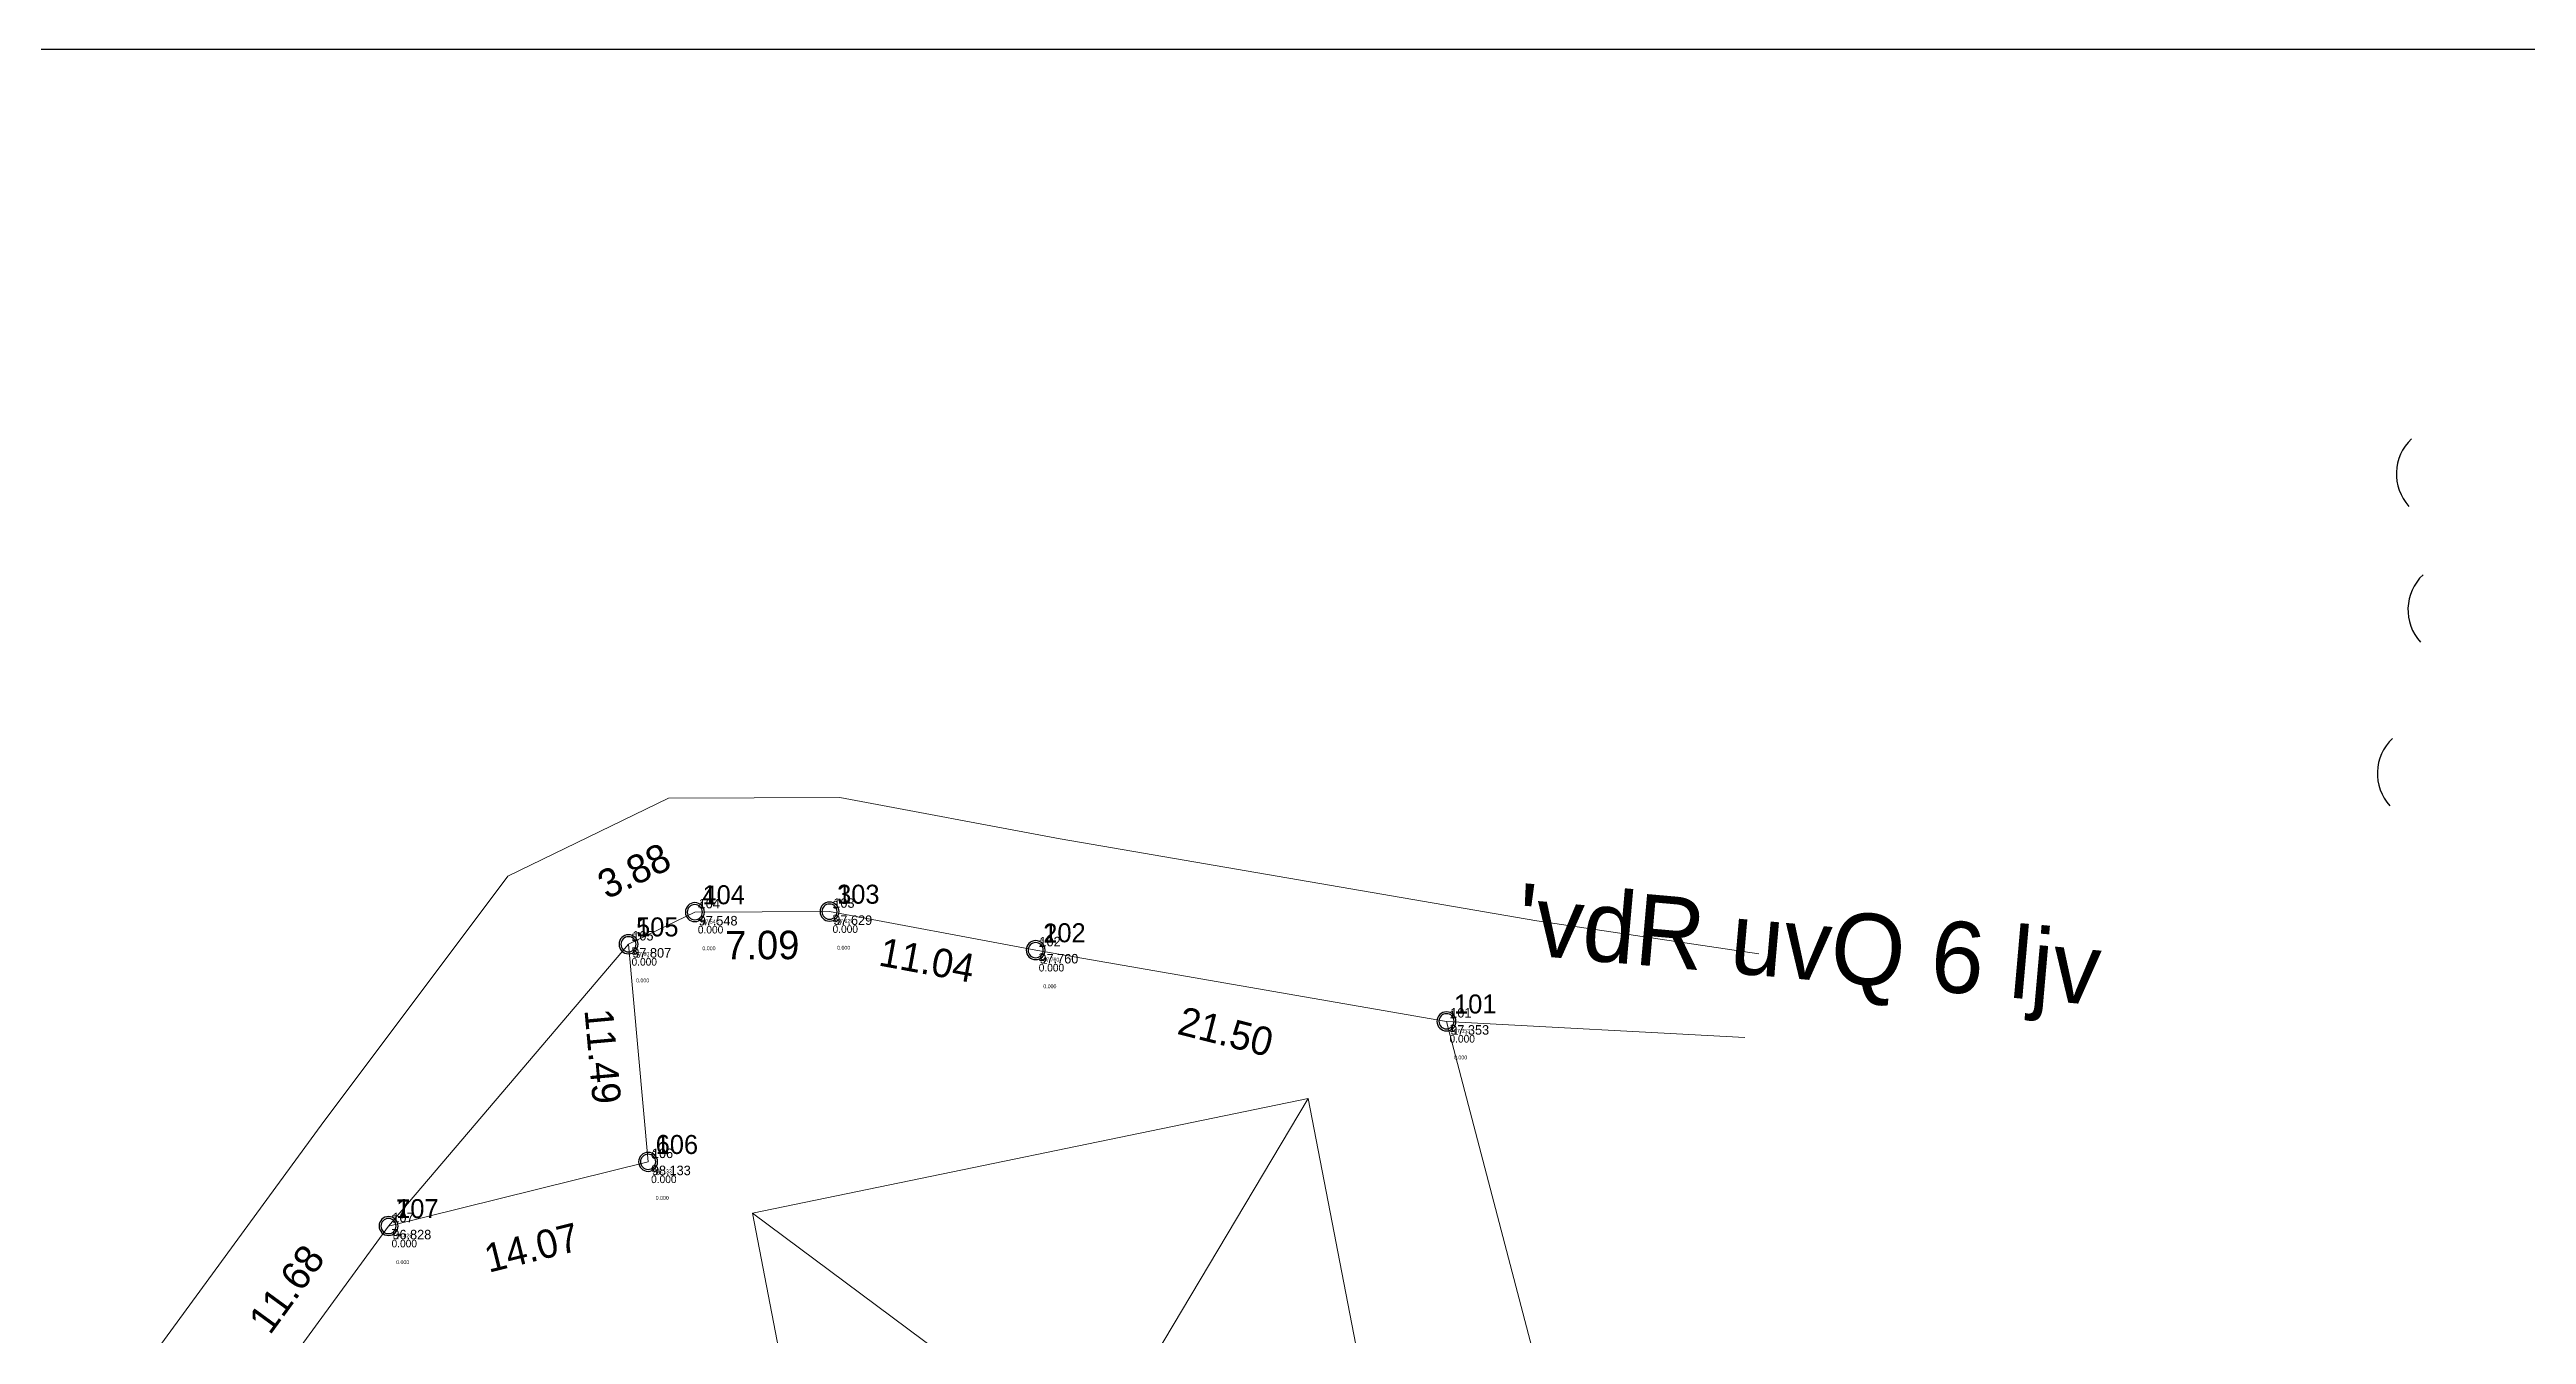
# Model space of a CAD drawing. Header units: millimetres. Extents: x 0 to 151572, y 0 to 180002.
# Drawn here: x 151310.6 to 151440.9, y 179934.2 to 180001.7 of the extents above; entities that cross this region are included whole.
import ezdxf

# ---------------------------------------------------------------- set-up
doc = ezdxf.new("R2010")
doc.units = ezdxf.units.MM
doc.layers.get('0').update_dxf_attribs({"linetype": 'CONTINUOUS'})
doc.layers.get('DEFPOINTS').update_dxf_attribs({"linetype": 'CONTINUOUS'})
for name, color, linetype in [('1', 7, 'CONTINUOUS'), ('2', 7, 'CONTINUOUS'), ('3', 7, 'CONTINUOUS'), ('4', 7, 'CONTINUOUS'), ('5', 7, 'CONTINUOUS'), ('6', 7, 'CONTINUOUS'), ('7', 7, 'CONTINUOUS'), ('DIM', 12, 'CONTINUOUS'), ('DIM6', 2, 'CONTINUOUS'), ('DIMEN', 1, 'CONTINUOUS'), ('FRAME', 7, 'CONTINUOUS'), ('HATCH', 3, 'CONTINUOUS'), ('Layer1', 4, 'CONTINUOUS'), ('Point_Codes', 7, 'CONTINUOUS'), ('Point_Elevations', 7, 'CONTINUOUS'), ('Point_Names', 7, 'CONTINUOUS'), ('TEXT', 6, 'CONTINUOUS')]:
    doc.layers.add(name, color=color, linetype=linetype)
doc.styles.add('F1', font='f1.shx', dxfattribs={"height": 0.5})
doc.styles.add('MONOTEXT', font='txt')
doc.dimstyles.new('250', dxfattribs={"dimtxt": 1.5, "dimasz": 0.18, "dimexe": 0.18, "dimexo": 0.0625, "dimgap": 0.09, "dimtad": 0, "dimzin": 0, "dimdsep": 46, "dimtxsty": 'Standard', "dimcen": 0.09, "dimse1": 1, "dimse2": 1, "dimsd1": 1, "dimsd2": 1, "dimclrt": 2, "dimazin": 0, "dimtfac": 1, "dimtofl": 0, "dimtmove": 0, "dimatfit": 3, "dimfxl": 1, "dimtolj": 1, "dimtzin": 0, "dimarcsym": 0})

# ---------------------------------------------------------------- blocks, each defined once
blk = doc.blocks.new('CIRCLE', base_point=(100, 100))
at = {"color": 0}
for start, end in [(90, 270), (270, 90)]:
    blk.add_arc((100, 100), 100, start, end, dxfattribs=at)
at = {"flags": 1}
for tag in ['NAME', 'FEATURE_CODE']:
    blk.add_attdef(tag, (0, 0), '', height=1, dxfattribs=at)
blk = doc.blocks.new('*D53')
at = {"layer": 'DEFPOINTS', "color": 0, "transparency": 16777216}
for p in [(151388.31, 179951.92), (151384.01, 179950.79), (151414.86, 179833.3)]:
    blk.add_point(p, dxfattribs=at)
at = {"layer": 'DIM6', "color": 2, "lineweight": 0, "transparency": 16777216, "insert": (151403.74, 179893.18), "char_height": 1.5, "attachment_point": 5, "rotation": 284.7117}
blk.add_mtext('\\A1;121.47', dxfattribs=at)
blk = doc.blocks.new('*D31')
at = {"layer": 'DEFPOINTS', "color": 0, "transparency": 16777216}
for p in [(151328.42, 179939.86), (151319.61, 179931.83), (151321.53, 179930.43)]:
    blk.add_point(p, dxfattribs=at)
at = {"layer": 'DIM6', "color": 2, "lineweight": 0, "transparency": 16777216, "insert": (151323.06, 179936.55), "char_height": 1.5, "attachment_point": 5, "rotation": 53.8542}
blk.add_mtext('\\A1;11.68', dxfattribs=at)
blk = doc.blocks.new('*D30')
at = {"layer": 'DEFPOINTS', "color": 0, "transparency": 16777216}
for p in [(151342.08, 179943.23), (151328.42, 179939.86), (151342.78, 179940.41)]:
    blk.add_point(p, dxfattribs=at)
at = {"layer": 'DIM6', "color": 2, "lineweight": 0, "transparency": 16777216, "insert": (151335.95, 179938.72), "char_height": 1.5, "attachment_point": 5, "rotation": 13.8735}
blk.add_mtext('\\A1;14.07', dxfattribs=at)
blk = doc.blocks.new('*D29')
at = {"layer": 'DEFPOINTS', "color": 0, "transparency": 16777216}
for p in [(151341.05, 179954.68), (151340.21, 179943.07), (151342.08, 179943.23)]:
    blk.add_point(p, dxfattribs=at)
at = {"layer": 'DIM6', "color": 2, "lineweight": 0, "transparency": 16777216, "insert": (151339.69, 179948.79), "char_height": 1.5, "attachment_point": 5, "rotation": 275.1489}
blk.add_mtext('\\A1;11.49', dxfattribs=at)
blk = doc.blocks.new('*D28')
at = {"layer": 'DEFPOINTS', "color": 0, "transparency": 16777216}
for p in [(151339.59, 179957.69), (151344.54, 179956.37), (151341.05, 179954.68)]:
    blk.add_point(p, dxfattribs=at)
at = {"layer": 'DIM6', "color": 2, "lineweight": 0, "transparency": 16777216, "insert": (151341.34, 179958.54), "char_height": 1.5, "attachment_point": 5, "rotation": 25.8382}
blk.add_mtext('\\A1;3.88', dxfattribs=at)
blk = doc.blocks.new('*D27')
at = {"layer": 'DEFPOINTS', "color": 0, "transparency": 16777216}
for p in [(151344.54, 179956.37), (151351.63, 179956.4), (151344.55, 179954.61)]:
    blk.add_point(p, dxfattribs=at)
at = {"layer": 'DIM6', "color": 2, "lineweight": 0, "transparency": 16777216, "insert": (151348.09, 179954.63), "char_height": 1.5, "attachment_point": 5, "rotation": 0.2307}
blk.add_mtext('\\A1;7.09', dxfattribs=at)
blk = doc.blocks.new('*D26')
at = {"layer": 'DEFPOINTS', "color": 0, "transparency": 16777216}
for p in [(151351.63, 179956.4), (151362.48, 179954.37), (151362.19, 179952.83)]:
    blk.add_point(p, dxfattribs=at)
at = {"layer": 'DIM6', "color": 2, "lineweight": 0, "transparency": 16777216, "insert": (151356.76, 179953.84), "char_height": 1.5, "attachment_point": 5, "rotation": 349.4149}
blk.add_mtext('\\A1;11.04', dxfattribs=at)
blk = doc.blocks.new('*D25')
at = {"layer": 'DEFPOINTS', "color": 0, "transparency": 16777216}
for p in [(151362.48, 179954.37), (151383.32, 179949.1), (151382.9, 179947.44)]:
    blk.add_point(p, dxfattribs=at)
at = {"layer": 'DIM6', "color": 2, "lineweight": 0, "transparency": 16777216, "insert": (151372.48, 179950.08), "char_height": 1.5, "attachment_point": 5, "rotation": 345.8046}
blk.add_mtext('\\A1;21.50', dxfattribs=at)
blk = doc.blocks.new('A$C45845B06')
at = {"layer": '1', "color": 30}
ref = blk.add_blockref('CIRCLE', (122.51, 273.33), dxfattribs=dict(at, xscale=0.003999999986262992, yscale=0.003999999986262992, zscale=0.003999999986262992))
ref.add_attrib('NAME', '1', (122.67, 273.49), dxfattribs={"layer": '0', "height": 0.4})
ref.add_attrib('FEATURE_CODE', '1', (122.67, 272.77), dxfattribs={"layer": '0', "height": 0.4})
ref.add_attrib('ELEVATION', '0.000', (122.67, 272.21), dxfattribs={"layer": '0', "height": 0.4})
at = {"layer": '2', "color": 30}
ref = blk.add_blockref('CIRCLE', (100.89, 277.07), dxfattribs=dict(at, xscale=0.003999999986262992, yscale=0.003999999986262992, zscale=0.003999999986262992))
ref.add_attrib('NAME', '2', (101.05, 277.23), dxfattribs={"layer": '0', "height": 0.4})
ref.add_attrib('FEATURE_CODE', '2', (101.05, 276.51), dxfattribs={"layer": '0', "height": 0.4})
ref.add_attrib('ELEVATION', '0.000', (101.05, 275.95), dxfattribs={"layer": '0', "height": 0.4})
at = {"layer": '3', "color": 30}
ref = blk.add_blockref('CIRCLE', (90.04, 279.1), dxfattribs=dict(at, xscale=0.003999999986262992, yscale=0.003999999986262992, zscale=0.003999999986262992))
ref.add_attrib('NAME', '3', (90.2, 279.26), dxfattribs={"layer": '0', "height": 0.4})
ref.add_attrib('FEATURE_CODE', '3', (90.2, 278.54), dxfattribs={"layer": '0', "height": 0.4})
ref.add_attrib('ELEVATION', '0.000', (90.2, 277.98), dxfattribs={"layer": '0', "height": 0.4})
at = {"layer": '4', "color": 30}
ref = blk.add_blockref('CIRCLE', (82.95, 279.07), dxfattribs=dict(at, xscale=0.003999999986262992, yscale=0.003999999986262992, zscale=0.003999999986262992))
ref.add_attrib('NAME', '4', (83.11, 279.23), dxfattribs={"layer": '0', "height": 0.4})
ref.add_attrib('FEATURE_CODE', '4', (83.11, 278.51), dxfattribs={"layer": '0', "height": 0.4})
ref.add_attrib('ELEVATION', '0.000', (83.11, 277.95), dxfattribs={"layer": '0', "height": 0.4})
at = {"layer": '5', "color": 30}
ref = blk.add_blockref('CIRCLE', (79.46, 277.38), dxfattribs=dict(at, xscale=0.003999999986262992, yscale=0.003999999986262992, zscale=0.003999999986262992))
ref.add_attrib('NAME', '5', (79.62, 277.54), dxfattribs={"layer": '0', "height": 0.4})
ref.add_attrib('FEATURE_CODE', '5', (79.62, 276.82), dxfattribs={"layer": '0', "height": 0.4})
ref.add_attrib('ELEVATION', '0.000', (79.62, 276.26), dxfattribs={"layer": '0', "height": 0.4})
at = {"layer": '6', "color": 30}
ref = blk.add_blockref('CIRCLE', (80.49, 265.94), dxfattribs=dict(at, xscale=0.003999999986262992, yscale=0.003999999986262992, zscale=0.003999999986262992))
ref.add_attrib('NAME', '6', (80.65, 266.1), dxfattribs={"layer": '0', "height": 0.4})
ref.add_attrib('FEATURE_CODE', '6', (80.65, 265.38), dxfattribs={"layer": '0', "height": 0.4})
ref.add_attrib('ELEVATION', '0.000', (80.65, 264.82), dxfattribs={"layer": '0', "height": 0.4})
at = {"layer": '7', "color": 30}
ref = blk.add_blockref('CIRCLE', (66.83, 262.56), dxfattribs=dict(at, xscale=0.003999999986262992, yscale=0.003999999986262992, zscale=0.003999999986262992))
ref.add_attrib('NAME', '7', (66.99, 262.72), dxfattribs={"layer": '0', "height": 0.4})
ref.add_attrib('FEATURE_CODE', '7', (66.99, 262), dxfattribs={"layer": '0', "height": 0.4})
ref.add_attrib('ELEVATION', '0.000', (66.99, 261.44), dxfattribs={"layer": '0', "height": 0.4})
at = {"layer": 'Point_Codes', "color": 6, "char_height": 0.3, "attachment_point": 1, "style": 'MONOTEXT'}
for s, insert in [('4', (83.35, 278.67)), ('3', (90.44, 278.7)), ('5', (79.86, 276.98)), ('2', (101.29, 276.67)), ('1', (122.91, 272.93)), ('6', (80.89, 265.54)), ('7', (67.23, 262.16))]:
    blk.add_mtext(s, dxfattribs=dict(at, insert=insert))
at = {"layer": 'Point_Elevations', "color": 4, "char_height": 0.2, "attachment_point": 1, "style": 'MONOTEXT'}
for insert in [(83.35, 277.27), (90.44, 277.3), (79.86, 275.58), (101.29, 275.27), (122.91, 271.53), (80.89, 264.14), (67.23, 260.76)]:
    blk.add_mtext('0.000', dxfattribs=dict(at, insert=insert))
at = {"layer": 'Point_Names', "color": 1, "char_height": 1, "width": 1, "attachment_point": 7, "style": 'MONOTEXT'}
for s, insert in [('4', (83.35, 279.47)), ('3', (90.44, 279.5)), ('5', (79.86, 277.78)), ('2', (101.29, 277.47)), ('1', (122.91, 273.73)), ('6', (80.89, 266.34)), ('7', (67.23, 262.96))]:
    blk.add_mtext(s, dxfattribs=dict(at, insert=insert))

msp = doc.modelspace()

# ---------------------------------------------------------------- linework, layer by layer
at = {"layer": 'DIM', "color": 7, "lineweight": 0, "flags": 128}
for points in [[(151285.7, 179896.436), (151295.772, 179906.708), (151303.15, 179911.603), (151308.322, 179917.695), (151313.502, 179924.924), (151316.109, 179933.177), (151324.864, 179945.163), (151334.701, 179958.272), (151334.701, 179958.272), (151343.154, 179962.366), (151352.172, 179962.402), (151363.766, 179960.235), (151388.849, 179955.915)], [(151274.503, 179799.068), (151291.893, 179845.615), (151261.988, 179855.244), (151264.422, 179858.922), (151274.129, 179871.479), (151282.77, 179882.804), (151287.974, 179890.185), (151299.615, 179902.057), (151307.175, 179907.073), (151313.055, 179913.999), (151318.936, 179922.206), (151321.534, 179930.432), (151328.422, 179939.861), (151342.08, 179943.235), (151341.049, 179954.68), (151344.542, 179956.371), (151351.628, 179956.4), (151362.478, 179954.372), (151384.099, 179950.626), (151414.856, 179833.303), (151437.645, 179788.494)]]:
    msp.add_lwpolyline(points, dxfattribs=at)
at = {"layer": 'DIM6', "color": 7, "lineweight": 0}
msp.add_line((151328.422, 179939.861), (151341.049, 179954.68), dxfattribs=at)
at = {"layer": 'DIMEN', "color": 7, "lineweight": 0, "flags": 128}
for points in [[(151388.849, 179955.915), (151400.538, 179954.185)], [(151384.099, 179950.626), (151399.8, 179949.784)]]:
    msp.add_lwpolyline(points, dxfattribs=at)
at = {"layer": 'HATCH', "color": 7, "linetype": 'Continuous'}
for centre in [(151436.634, 179979.423), (151437.242, 179972.275), (151435.634, 179963.667)]:
    msp.add_arc(centre, 2.539, 133.47886, 222.31185, dxfattribs=at)
at = {"layer": 'Layer1', "color": 7, "linetype": 'Continuous'}
msp.add_lwpolyline([(151522.38, 179621.744), (151522.38, 180001.744), (151242.38, 180001.744), (151242.38, 179621.744)], close=True, dxfattribs=at)
at = {"layer": 'TEXT', "color": 7, "lineweight": 0}
for p, q in [((151376.824, 179946.566, 97.311), (151347.57, 179940.54, 95.816)), ((151376.824, 179946.566, 97.311), (151353.859, 179908.087, 94.607)), ((151383.113, 179914.112, 96.102), (151376.824, 179946.566, 97.311)), ((151353.859, 179908.087, 94.607), (151347.57, 179940.54, 95.816)), ((151383.113, 179914.112, 96.102), (151347.57, 179940.54, 95.816))]:
    msp.add_line(p, q, dxfattribs=at)

# ---------------------------------------------------------------- block references
at = {"color": 7, "lineweight": 0}
msp.add_blockref('A$C45845B06', (151261.588, 179677.299), dxfattribs=at)
at = {"color": 7}
ref = msp.add_blockref('CIRCLE', (151344.542, 179956.371, 97.548), dxfattribs=dict(at, xscale=0.005, yscale=0.005, zscale=0.005))
ref.add_attrib('NAME', '104', (151344.742, 179956.571, 97.548), dxfattribs={"height": 0.5})
ref.add_attrib('ELEVATION', '97.548', (151344.742, 179955.671, 97.548), dxfattribs={"height": 0.5})
ref = msp.add_blockref('CIRCLE', (151351.628, 179956.4, 97.629), dxfattribs=dict(at, xscale=0.005, yscale=0.005, zscale=0.005))
ref.add_attrib('NAME', '103', (151351.828, 179956.6, 97.629), dxfattribs={"height": 0.5})
ref.add_attrib('ELEVATION', '97.629', (151351.828, 179955.7, 97.629), dxfattribs={"height": 0.5})
ref = msp.add_blockref('CIRCLE', (151341.049, 179954.68, 97.807), dxfattribs=dict(at, xscale=0.005, yscale=0.005, zscale=0.005))
ref.add_attrib('NAME', '105', (151341.249, 179954.88, 97.807), dxfattribs={"height": 0.5})
ref.add_attrib('ELEVATION', '97.807', (151341.249, 179953.98, 97.807), dxfattribs={"height": 0.5})
ref = msp.add_blockref('CIRCLE', (151362.478, 179954.372, 97.76), dxfattribs=dict(at, xscale=0.005, yscale=0.005, zscale=0.005))
ref.add_attrib('NAME', '102', (151362.678, 179954.572, 97.76), dxfattribs={"height": 0.5})
ref.add_attrib('ELEVATION', '97.760', (151362.678, 179953.672, 97.76), dxfattribs={"height": 0.5})
ref = msp.add_blockref('CIRCLE', (151384.099, 179950.626, 97.353), dxfattribs=dict(at, xscale=0.005, yscale=0.005, zscale=0.005))
ref.add_attrib('NAME', '101', (151384.299, 179950.826, 97.353), dxfattribs={"height": 0.5})
ref.add_attrib('ELEVATION', '97.353', (151384.299, 179949.926, 97.353), dxfattribs={"height": 0.5})
ref = msp.add_blockref('CIRCLE', (151342.08, 179943.235, 98.133), dxfattribs=dict(at, xscale=0.005, yscale=0.005, zscale=0.005))
ref.add_attrib('NAME', '106', (151342.28, 179943.435, 98.133), dxfattribs={"height": 0.5})
ref.add_attrib('ELEVATION', '98.133', (151342.28, 179942.535, 98.133), dxfattribs={"height": 0.5})
ref = msp.add_blockref('CIRCLE', (151328.422, 179939.861, 96.828), dxfattribs=dict(at, xscale=0.005, yscale=0.005, zscale=0.005))
ref.add_attrib('NAME', '107', (151328.622, 179940.061, 96.828), dxfattribs={"height": 0.5})
ref.add_attrib('ELEVATION', '96.828', (151328.622, 179939.161, 96.828), dxfattribs={"height": 0.5})

# ---------------------------------------------------------------- texts
at = {"layer": 'FRAME', "color": 7, "style": 'F1'}
msp.add_text("'vdR uvQ 6 ljv", height=3.75, rotation=354.96733, dxfattribs=at).set_placement((151387.691, 179954.172, 100.921))
at = {"layer": 'Point_Elevations', "color": 7, "char_height": 0.2, "width": 1.4, "attachment_point": 1, "style": 'MONOTEXT'}
for s, insert in [('97.548', (151344.942, 179955.971, 97.548)), ('97.629', (151352.028, 179956, 97.629)), ('97.807', (151341.449, 179954.28, 97.807)), ('97.760', (151362.878, 179953.972, 97.76)), ('97.353', (151384.499, 179950.226, 97.353)), ('98.133', (151342.48, 179942.835, 98.133)), ('96.828', (151328.822, 179939.461, 96.828))]:
    msp.add_mtext(s, dxfattribs=dict(at, insert=insert))
at = {"layer": 'Point_Names', "color": 7, "char_height": 1, "width": 3, "attachment_point": 7, "style": 'MONOTEXT'}
for s, insert in [('104', (151344.942, 179956.771, 97.548)), ('103', (151352.028, 179956.8, 97.629)), ('105', (151341.449, 179955.08, 97.807)), ('102', (151362.878, 179954.772, 97.76)), ('101', (151384.499, 179951.026, 97.353)), ('106', (151342.48, 179943.635, 98.133)), ('107', (151328.822, 179940.261, 96.828))]:
    msp.add_mtext(s, dxfattribs=dict(at, insert=insert))

# ---------------------------------------------------------------- dimensions: what is measured, and where the dimension line sits
at = {"layer": 'DIM6', "color": 7, "lineweight": 0}
dim = msp.add_linear_dim(base=(151339.59, 179957.693), p1=(151344.542, 179956.371), p2=(151341.049, 179954.68), angle=205.83822, dimstyle='250', dxfattribs=at)
dim.commit()
dim.dimension.update_dxf_attribs({"geometry": '*D28', "text_midpoint": (151341.336, 179958.539), "dimtype": 161})
for p1, p2, distance, picture, middle in [((151351.628, 179956.4), (151344.542, 179956.371), 1.76, '*D27', (151348.092, 179954.625)), ((151351.628, 179956.4), (151362.478, 179954.372), -1.571, '*D26', (151356.765, 179953.841)), ((151341.049, 179954.68), (151342.08, 179943.235), -1.88, '*D29', (151339.693, 179948.789)), ((151362.478, 179954.372), (151383.32, 179949.1), -1.712, '*D25', (151372.479, 179950.076)), ((151414.856, 179833.303), (151384.008, 179950.79), -4.452, '*D53', (151403.739, 179893.177)), ((151328.422, 179939.861), (151342.08, 179943.235), -2.908, '*D30', (151335.948, 179938.724)), ((151328.422, 179939.861), (151321.534, 179930.432), -2.377, '*D31', (151323.058, 179936.549))]:
    dim = msp.add_aligned_dim(p1=p1, p2=p2, distance=distance, dimstyle='250', dxfattribs=at)
    dim.commit()
    dim.dimension.update_dxf_attribs({"geometry": picture, "text_midpoint": middle})

doc.saveas('drawing.dxf')
